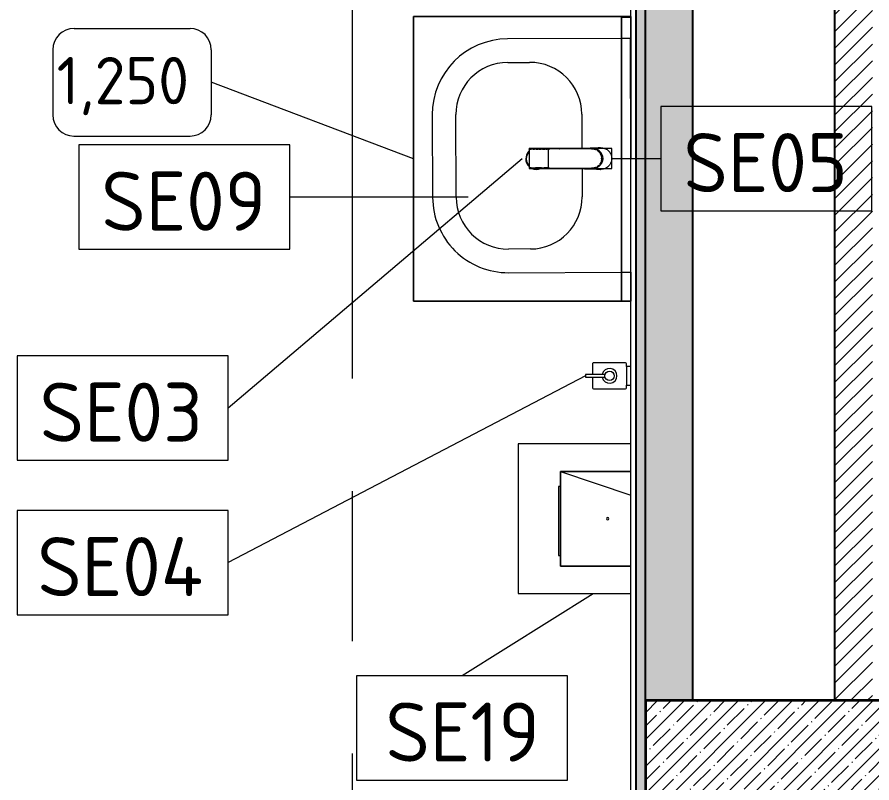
# Model space of a CAD drawing. Header units: millimetres. Extents: x 3991 to 282775, y -8553 to 29560.
# Drawn here: x 14061 to 15871, y 3806 to 5427 of the extents above; entities that cross this region are included whole.
import ezdxf

# ---------------------------------------------------------------- set-up
doc = ezdxf.new("R2010")
doc.units = ezdxf.units.MM
doc.linetypes.add('Осевая', pattern=[1587.5, 317.5, -238.125, 793.75, -238.125])
for name, color, linetype, lineweight, true_color in [('0-1', 7, 'Continuous', 9, 0x4994b4), ('A-DETL-GENF-1', 7, 'Continuous', 9, 0x4994b4), ('A-GENM-1', 7, 'Continuous', 9, 0x4994b4), ('A-WALL-1', 7, 'Continuous', 25, 0x3c3c3c), ('A-WALL-2', 7, 'Continuous', 35, 0x3c3c3c), ('A-WALL-FNSH-1', 7, 'Continuous', 15, 0x3c3c3c), ('P-SANR-FIXT-1', 7, 'Continuous', 15, 0x4994b4)]:
    doc.layers.add(name, color=color, linetype=linetype, lineweight=lineweight, true_color=true_color)
for name, color, linetype, lineweight in [('A-GENM', 7, 'Continuous', 9), ('I-FURN', 7, 'Continuous', 9), ('I-FURN-IDEN', 7, 'Continuous', 9), ('I-WALL', 7, 'Continuous', 9), ('P-SANR-FIXT-IDEN', 7, 'Continuous', 9), ('Оси-2', 7, 'Осевая', 9)]:
    doc.layers.add(name, color=color, linetype=linetype, lineweight=lineweight)
doc.styles.add('GOST Common', font='GOST_Common.ttf', dxfattribs={"height": 100})
doc.styles.add('GOST Common_1', font='GOST_Common.ttf', dxfattribs={"height": 125})

# ---------------------------------------------------------------- blocks, each defined once
blk = doc.blocks.new('GM_Отверстие прямоугольное _в плите_ - Отверстие-V13-Фрагмент 1_6')
at = {"layer": 'A-GENM'}
for p, q in [((-100, -100), (-100, 49)), ((-100, -100), (-50.3, 49)), ((-100, 49), (-100, -100)), ((100, 49), (100, -100)), ((100, -100), (100, 49)), ((100, -100), (-100, -100)), ((-100, -100), (100, -100))]:
    blk.add_line(p, q, dxfattribs=at)
for start, end in [(360, 180), (180, 360)]:
    blk.add_arc((0, 0), 2.5, start, end, dxfattribs=at)
blk = doc.blocks.new('зеркало круглое600д - 1_22д зеркало круглое d600-V17-Фрагмент 1_6')
at = {"layer": 'I-FURN'}
for p, q in [((-300, 20), (-300, 0)), ((-300, 20), (300, 20)), ((-114.8, 20), (-300, 20)), ((-58.5, 20), (-114.8, 20)), ((249.4, 20), (-58.5, 20)), ((300, 20), (249.4, 20)), ((300, 0), (300, 20))]:
    blk.add_line(p, q, dxfattribs=at)
blk = doc.blocks.new('сифон - Для раковины-V21-Фрагмент 1_6')
at = {"layer": 'P-SANR-FIXT-1'}
blk.add_line((200, 40), (200, 0), dxfattribs=at)
for radius, start, end in [(22.5, 100.3246, 111.0164), (21.5, 101.7897, 108), (21.5, 81.6166, 90.6528), (21.5, 72, 75.5722), (22.5, 67.2152, 71.5917), (22.5, 134.338, 180), (22.5, 180, 224.5753), (21.5, 136.6301, 180), (21.5, 180, 223.4006), (22.5, 244.2771, 292.5042), (21.5, 247.6878, 288), (21.5, 289.2478, 293.8296), (22.5, 293.3521, 297.2506)]:
    blk.add_arc((0, 0), radius, start, end, dxfattribs=at)
blk = doc.blocks.new('смеситель для раковины - Default-V22-Фрагмент 1_6')
at = {"layer": '0-1'}
for p, q in [((19.7, 151.6), (-19.8, 151.6)), ((-20.3, 110), (-20.4, 97.4)), ((19.8, 111.8), (-19.8, 111.8)), ((20.4, 97.4), (20.3, 110)), ((-22.8, 3), (-21.8, 15.6)), ((-18.9, 7.6), (-19.6, 9.7)), ((21.8, 15.6), (22.8, 3))]:
    blk.add_line(p, q, dxfattribs=at)
at = {"layer": '0-1', "flags": 128}
for points in [[(-20.7, 150.6), (-20.7, 150.2), (-20.7, 149.2), (-20.7, 148.3), (-20.7, 146.9), (-20.7, 145.4), (-20.8, 134.7), (-21.1, 63.6), (-21.1, 93.2)], [(19.7, 151.6), (20, 151.6), (20.2, 151.6), (20.5, 151.4), (20.6, 151.2), (20.7, 151.1), (20.8, 150.9), (20.8, 150.6)], [(21, 17), (21.2, 25.7), (21, 77.4), (21, 111.4)], [(-21.1, 22.2), (-21.1, 24.2), (-21.1, 63.3), (-21.1, 93.2)], [(-21.8, 15.6), (-21.6, 25.5), (-21.4, 39.3), (-21.2, 64), (-21.1, 88)], [(-20.1, 11.1), (-20.8, 13.2), (-20.9, 15.4)], [(12.1, -0.1), (16.4, 3.8), (19.5, 8.8), (21, 14.5), (21, 16)]]:
    blk.add_lwpolyline(points, dxfattribs=at)
at = {"layer": 'P-SANR-FIXT-1'}
for p, q in [((21, 151.6), (-21, 151.6)), ((-21, 151.6), (-21, -23)), ((21, -23), (21, 151.6)), ((-19.7, 144), (-19.8, 111.8)), ((19.8, 111.8), (19.7, 144)), ((19.9, 143.1), (19.9, 140.7)), ((19.9, 136.7), (19.9, 133.6)), ((19.9, 131), (20, 126.2)), ((20, 115.7), (20, 113.5)), ((20, 111.3), (20, 108.6)), ((-22.9, 0.3), (-22.9, 0.9)), ((22.5, 5), (22.9, 0.9)), ((22.9, 0.9), (22.9, 0.3)), ((-21, -23), (21, -23))]:
    blk.add_line(p, q, dxfattribs=at)
at = {"layer": 'P-SANR-FIXT-1', "flags": 128}
for points in [[(-21.1, 16.9), (-21.1, 42.2), (-21, 67.6), (-20.8, 118.3), (-20.7, 143.7), (-20.7, 149.4), (-20.8, 150.2), (-20.9, 145.3), (-20.9, 138.9), (-21.1, 88.1)], [(21.1, 88.1), (20.9, 138.9), (20.9, 145.3), (20.8, 150.2), (20.7, 149.4), (20.7, 143.7), (20.8, 118.3), (21, 67.6), (21.1, 42.2), (21.1, 16.9)], [(-19.9, 125.8), (-19.9, 133.8), (-19.9, 138.3)], [(-20, 109.4), (-20, 111), (-20, 119.8)], [(20, 123.6), (20, 119.9), (20, 117.9)], [(-15.9, 4.1), (-13.1, 1.6), (-12.1, 0.9)], [(12.1, 0.9), (13.1, 1.6), (15.9, 4.1)], [(22.9, 0.9), (22.7, 3.2), (22.5, 5.6), (22.3, 7.9), (22.1, 10.8), (21.8, 15.2)], [(-9.8, -0.4), (-6.1, -1.8), (-5.1, -2)], [(-2.7, -2.4), (-2.1, -2.5), (2.1, -2.5), (2.7, -2.4)], [(0.6, -3.9), (0.3, -3.9), (0.1, -3.9), (-0.1, -3.9), (-0.3, -3.9), (-0.6, -3.9)], [(5.1, -2), (6.1, -1.8), (9.8, -0.4)]]:
    blk.add_lwpolyline(points, dxfattribs=at)
at = {"layer": 'P-SANR-FIXT-1'}
for centre, major_axis, ratio, start_param, end_param in [((-19.8, 109.7), (-0.5, 0.002), 0.095846, 0.794229, 1.571164), ((19.8, 109.7), (0.5, 0.002), 0.095848, 4.711795, 5.488843), ((0, 17.2), (20.8, 0), 0.98634, 3.038054, 3.090126), ((0, 17.2), (20.8, 0), 0.98634, 0.051466, 0.103539), ((0, 17.2), (20.8, 0), 0.98634, 3.29536, 3.441377), ((0, 17.2), (20.8, 0), 0.98634, 5.983401, 6.129418), ((0, 17.2), (20.8, 0), 0.98634, 4.268583, 4.510817), ((0, 17.2), (18.5, 0), 0.986286, 4.671144, 4.753634), ((0, 17.2), (20.8, 0), 0.98634, 4.913948, 5.156189)]:
    blk.add_ellipse(centre, major_axis=major_axis, ratio=ratio, start_param=start_param, end_param=end_param, dxfattribs=at)
for points, knots in [([(-19.9, 147.4), (-19.9, 148), (-19.8, 149.3), (-19.8, 150.7), (-19.8, 151.5), (-19.8, 151.6), (-19.8, 151.6)], [0.1, 0.1, 0.1, 0.1, 0.2, 0.3, 0.4, 0.4725859, 0.4725859, 0.4725859, 0.4725859]), ([(-19.8, 151.6), (-19.7, 151.6), (-19.7, 151.6), (-19.7, 151.2), (-19.7, 150), (-19.7, 148.3), (-19.7, 146.2), (-19.7, 144.8), (-19.7, 144)], [0.4728347, 0.4728347, 0.4728347, 0.4728347, 0.5, 0.6, 0.7, 0.8, 0.9, 1, 1, 1, 1]), ([(19.7, 144), (19.7, 144.8), (19.7, 146.2), (19.7, 148.3), (19.7, 150), (19.7, 151.2), (19.7, 151.6), (19.7, 151.6), (19.7, 151.6)], [0, 0, 0, 0, 0.1, 0.2, 0.3, 0.4, 0.5, 0.5274121, 0.5274121, 0.5274121, 0.5274121]), ([(19.7, 151.6), (19.8, 151.6), (19.8, 151.5), (19.8, 150.7), (19.8, 149.3), (19.9, 148), (19.9, 147.4)], [0.5275209, 0.5275209, 0.5275209, 0.5275209, 0.6, 0.7, 0.8, 0.9, 0.9, 0.9, 0.9]), ([(-19.8, 111.8), (-19.8, 111.8), (-19.8, 111.7), (-19.8, 110.9), (-19.8, 110.1), (-19.8, 109.7)], [0.4695548, 0.4695548, 0.4695548, 0.4695548, 0.6, 0.8, 1, 1, 1, 1]), ([(19.8, 109.7), (19.8, 110.1), (19.8, 110.9), (19.8, 111.7), (19.8, 111.8), (19.8, 111.8)], [0, 0, 0, 0, 0.2, 0.4, 0.5304748, 0.5304748, 0.5304748, 0.5304748]), ([(-20.4, 97.4), (-20.4, 91.1), (-20.5, 81.8), (-20.6, 69.7), (-20.6, 60), (-20.7, 52.6), (-20.8, 47.4), (-20.8, 45.2), (-20.8, 43.5), (-20.9, 41.8), (-20.9, 39.8), (-20.9, 37.7), (-20.9, 36.2), (-20.9, 35.4), (-21, 34.1), (-21, 32.6), (-21, 31), (-21, 29.7), (-21, 28.6), (-21, 27.7), (-21, 26.8), (-21.1, 25.6), (-21.1, 22.9), (-21.1, 20.4), (-21.1, 18.4)], [0, 0, 0, 0, 0.222222, 0.333333, 0.444444, 0.583333, 0.618056, 0.652778, 0.670139, 0.6875, 0.722222, 0.756944, 0.774306, 0.782986, 0.791667, 0.826389, 0.84375, 0.861111, 0.878472, 0.887153, 0.895833, 0.913194, 0.930556, 1, 1, 1, 1]), ([(21.1, 18.4), (21.1, 19.2), (21.1, 20.8), (21.1, 23.1), (21.1, 25), (21.1, 26.5), (21, 27.6), (21, 28.6), (21, 30), (21, 31.7), (21, 33.4), (21, 34.6), (20.9, 35.2), (20.9, 35.7), (20.9, 36.3), (20.9, 36.9), (20.9, 38.1), (20.9, 39.8), (20.9, 41.4), (20.8, 42.8), (20.8, 44.1), (20.8, 45.8), (20.8, 48.6), (20.7, 53.5), (20.6, 60.7), (20.6, 68.9), (20.5, 76.5), (20.5, 85.7), (20.4, 92.7), (20.4, 97.4)], [0, 0, 0, 0, 0.027778, 0.055556, 0.083333, 0.097222, 0.111111, 0.125, 0.138889, 0.166667, 0.194444, 0.208333, 0.215278, 0.222222, 0.229167, 0.236111, 0.25, 0.277778, 0.305556, 0.319444, 0.333333, 0.361111, 0.388889, 0.444444, 0.555556, 0.666667, 0.75, 0.833333, 1, 1, 1, 1]), ([(-21.1, 88.1), (-21.1, 85.7), (-21.1, 82.2), (-21.1, 77.5), (-21.2, 73.9), (-21.2, 70.4), (-21.2, 66.8), (-21.2, 63.9), (-21.2, 61.5), (-21.2, 59.8), (-21.2, 58), (-21.2, 55.7), (-21.3, 52.8), (-21.3, 49.3), (-21.3, 46), (-21.3, 42.6), (-21.4, 39.4), (-21.4, 36.2), (-21.5, 32.2), (-21.5, 27.5), (-21.7, 20.9), (-21.8, 17.2), (-21.8, 15.2)], [0, 0, 0, 0, 0.083333, 0.125, 0.166667, 0.208333, 0.25, 0.291667, 0.3125, 0.333333, 0.354167, 0.375, 0.416667, 0.458333, 0.5, 0.541667, 0.583333, 0.625, 0.666667, 0.75, 0.833333, 1, 1, 1, 1]), ([(20.4, 88.2), (20.4, 88.1), (20.5, 88), (20.6, 87.8), (20.7, 87.5), (20.7, 87.4), (20.7, 87.3)], [0.19375, 0.19375, 0.19375, 0.19375, 0.25, 0.3, 0.35, 0.4, 0.4, 0.4, 0.4]), ([(21.8, 15.2), (21.8, 16.4), (21.7, 19.4), (21.6, 24.2), (21.5, 28.2), (21.5, 30.6), (21.5, 32.4), (21.4, 34.1), (21.4, 35.8), (21.4, 37.3), (21.4, 38.7), (21.4, 39.8), (21.4, 41), (21.3, 42.6), (21.3, 44.7), (21.3, 47.5), (21.3, 50.9), (21.2, 55.1), (21.2, 60), (21.2, 65.1), (21.2, 69.9), (21.2, 74.5), (21.1, 80.6), (21.1, 85.1), (21.1, 88.1)], [0, 0, 0, 0, 0.142857, 0.285714, 0.357143, 0.392857, 0.428571, 0.464286, 0.5, 0.535714, 0.553571, 0.571429, 0.589286, 0.607143, 0.642857, 0.678571, 0.714286, 0.75, 0.785714, 0.821429, 0.857143, 0.892857, 0.928571, 1, 1, 1, 1]), ([(-18.3, 9.9), (-18.8, 10.8), (-20.1, 14), (-20.7, 17.5), (-20.7, 19.9)], [-0.157337, -0.157337, -0.157337, -0.157337, -0.1111111, 0, 0, 0, 0]), ([(20.7, 19.9), (20.7, 17.5), (20.1, 14), (18.8, 10.8), (18.3, 9.9)], [-1, -1, -1, -1, -0.8888889, -0.8424724, -0.8424724, -0.8424724, -0.8424724]), ([(-21.8, 15.2), (-21.9, 13.9), (-22, 12.1), (-22.1, 10.1), (-22.2, 8.7), (-22.3, 7.5), (-22.4, 6.6), (-22.5, 5.7), (-22.6, 4.8), (-22.7, 3.8), (-22.8, 2.5), (-22.9, 1.5), (-22.9, 0.9)], [0, 0, 0, 0, 0.166667, 0.25, 0.333333, 0.416667, 0.5, 0.583333, 0.666667, 0.75, 0.833333, 1, 1, 1, 1]), ([(22.9, 0.3), (22.9, -2.5), (22.3, -6.4), (20, -11.4), (17.7, -14.7), (14.9, -17.6), (11.6, -20), (7.9, -21.7), (4.5, -22.6), (1.5, -23), (-1.9, -23), (-6, -22.4), (-10, -20.8), (-12.8, -19.1), (-14.8, -17.5), (-16.7, -15.8), (-18.8, -13.3), (-21.9, -8.1), (-22.9, -3.2), (-22.9, 0.3)], [0, 0, 0, 0, 0.111111, 0.166667, 0.222222, 0.277778, 0.333333, 0.388889, 0.444444, 0.479167, 0.513889, 0.583333, 0.652778, 0.6875, 0.722222, 0.756944, 0.791667, 0.861111, 1, 1, 1, 1]), ([(-16.4, 3.7), (-16.6, 4.1), (-17.6, 5.3), (-18.7, 7.1), (-19.6, 9), (-20.1, 10.6), (-20.6, 12.1), (-21, 14.3), (-21.1, 15.9), (-21.1, 16.9)], [0.5566569, 0.5566569, 0.5566569, 0.5566569, 0.6, 0.7, 0.75, 0.8, 0.85, 0.9, 1, 1, 1, 1]), ([(-21.1, 16.4), (-21.1, 14.3), (-20.4, 11.1), (-18.7, 7.6), (-17.5, 5.8), (-16.4, 4.5), (-15.2, 3.2), (-13.9, 2.1), (-12.5, 1), (-10.9, 0.1), (-9.2, -0.7), (-6.9, -1.7), (-3.8, -2.5), (0, -2.8), (3.8, -2.5), (6.9, -1.7), (9, -0.9), (10.1, -0.3), (10.9, 0.1), (11.7, 0.5), (12.7, 1.2), (13.9, 2), (15, 3), (15.8, 3.8), (16.4, 4.5), (17, 5.2), (17.7, 6.2), (18.6, 7.6), (19.3, 9), (19.7, 9.9), (19.9, 10.5), (20, 10.7), (20, 10.9)], [0, 0, 0, 0, 0.1111111, 0.1666667, 0.1944444, 0.2222222, 0.25, 0.2777778, 0.3055556, 0.3333333, 0.3611111, 0.3888889, 0.4444444, 0.5, 0.5555556, 0.6111111, 0.6388889, 0.6527778, 0.6666667, 0.6805556, 0.6944444, 0.7222222, 0.75, 0.7638889, 0.7777778, 0.7916667, 0.8055556, 0.8333333, 0.8611111, 0.875, 0.8819444, 0.8888889, 0.8888889, 0.8888889, 0.8888889]), ([(-19.3, 9.3), (-19.1, 8.7), (-18.5, 7.4), (-17.6, 6.2), (-17.1, 5.5)], [0.2222222, 0.2222222, 0.2222222, 0.2222222, 0.4444444, 0.7777778, 0.7777778, 0.7777778, 0.7777778]), ([(-13.9, 4), (-14.7, 4.7), (-15.8, 6), (-16.9, 7.4), (-17.2, 8)], [-0.26859689, -0.26859689, -0.26859689, -0.26859689, -0.22222222, -0.18982564, -0.18982564, -0.18982564, -0.18982564]), ([(-10, -1.5), (-10.9, -1), (-12.8, 0.2), (-14.5, 1.7), (-15.3, 2.6), (-15.4, 2.7)], [0.3, 0.3, 0.3, 0.3, 0.4, 0.5, 0.5124698, 0.5124698, 0.5124698, 0.5124698]), ([(-7.8, 0), (-8.7, 0.4), (-10.3, 1.2), (-11.7, 2.2), (-12.3, 2.7)], [-0.37982072, -0.37982072, -0.37982072, -0.37982072, -0.33333333, -0.30027801, -0.30027801, -0.30027801, -0.30027801]), ([(17.3, 8), (16.9, 7.4), (15, 4.8), (10.7, 1.1), (3.8, -1.6), (-2, -1.6), (-5.1, -0.9), (-5.8, -0.7)], [-0.8101744, -0.8101744, -0.8101744, -0.8101744, -0.7777778, -0.6666667, -0.5555556, -0.4444444, -0.4109505, -0.4109505, -0.4109505, -0.4109505]), ([(20.9, 14), (20.9, 13.9), (20.7, 12.8), (20.2, 10.6), (19, 7.6), (16.7, 3.9), (12.9, 0), (8, -2.6), (4.7, -3.4), (3.5, -3.6)], [0.0919533, 0.0919533, 0.0919533, 0.0919533, 0.1, 0.2, 0.3, 0.4, 0.6, 0.8, 0.9091362, 0.9091362, 0.9091362, 0.9091362]), ([(17.1, 5.5), (17.5, 6), (18.6, 7.6), (19.5, 9.4), (19.9, 10.7)], [0.2222222, 0.2222222, 0.2222222, 0.2222222, 0.4444444, 0.9768048, 0.9768048, 0.9768048, 0.9768048]), ([(20.1, 11.1), (20.1, 11.1), (20.2, 11.3), (20.3, 11.7), (20.6, 12.6), (20.8, 13.8), (21, 15.1), (21.1, 16), (21.1, 16.4)], [0.8929461, 0.8929461, 0.8929461, 0.8929461, 0.8958333, 0.9027778, 0.9166667, 0.9444444, 0.9722222, 1, 1, 1, 1]), ([(20.2, 11.7), (20.3, 12), (20.6, 12.9), (20.7, 13.9), (20.8, 14.6)], [0.2222222, 0.2222222, 0.2222222, 0.2222222, 0.4444444, 1, 1, 1, 1]), ([(-0.6, -3.9), (-1.6, -3.9), (-3.8, -3.7), (-6.8, -2.9), (-8.7, -2.1), (-9.5, -1.7)], [0, 0, 0, 0, 0.1, 0.2, 0.2837623, 0.2837623, 0.2837623, 0.2837623]), ([(-0.6, -3.9), (-0.6, -3.9), (-0.6, -3.7), (-0.6, -3.5), (-0.6, -3.3), (-0.6, -3.2)], [0, 0, 0, 0, 0.3636364, 0.5454545, 0.7272727, 0.7272727, 0.7272727, 0.7272727]), ([(0.6, -3.9), (0.6, -3.9), (0.6, -3.7), (0.6, -3.5), (0.6, -3.3), (0.6, -3.2)], [0, 0, 0, 0, 0.3636364, 0.5454545, 0.7272727, 0.7272727, 0.7272727, 0.7272727])]:
    blk.add_open_spline(points, degree=3, knots=knots, dxfattribs=at)
for points in [[(-19.8, 111.8), (-19.8, 111.8), (-19.8, 111.8), (-19.8, 111.8)], [(-19.8, 110), (-19.8, 110.3), (-19.8, 110.6), (-19.8, 110.9)], [(19.8, 111.8), (19.8, 111.8), (19.8, 111.8), (19.8, 111.8)], [(19.8, 110.9), (19.8, 110.6), (19.8, 110.3), (19.8, 110)], [(-20.5, 88.2), (-20.6, 88.2), (-20.7, 88.2), (-20.8, 88.2)], [(-22.9, 0.9), (-22.9, 2.2), (-22.8, 3.6), (-22.6, 4.9)], [(-20.8, 14.6), (-20.7, 14.1), (-20.6, 13.1), (-20.4, 12.1), (-20.2, 11.6)], [(2.5, -3.8), (1.8, -3.9), (1.2, -3.9), (0.6, -3.9)]]:
    blk.add_open_spline(points, degree=3, dxfattribs=at)
blk = doc.blocks.new('TOY_Диспансер мыло - Дозатор Elegance new 11654 019001 хром-30593950-Фрагмент 1_6')
at = {"layer": 'A-GENM-1'}
for p, q in [((127.9, 101.6), (122.2, 101.6)), ((122.2, 101.6), (122.2, 86.7)), ((127.9, 86.7), (127.9, 101.6)), ((97.5, 84.7), (97.5, 17)), ((122.2, 86.7), (99.5, 86.7)), ((122.2, 86.7), (102.9, 86.7)), ((122.2, 87.7), (122.2, 60.3)), ((127.9, 60.3), (127.9, 87.7)), ((146.9, 86.7), (127.9, 86.7)), ((150.5, 86.7), (127.9, 86.7)), ((152.5, 17), (152.5, 84.7)), ((99.5, 15), (105, 15)), ((145, 15), (105, 15)), ((105, 15), (105, 5.5)), ((145, 5.5), (145, 15)), ((145, 15), (150.5, 15))]:
    blk.add_line(p, q, dxfattribs=at)
blk.add_circle((125, 50.7), 10, dxfattribs=at)
for centre, radius, start, end in [((99.5, 84.7), 2, 90, 180), ((150.5, 84.7), 2, 360, 90), ((125, 50.7), 15.7, 100.4353, 79.365), ((99.5, 17), 2, 180, 270), ((150.5, 17), 2, 270, 360)]:
    blk.add_arc(centre, radius, start, end, dxfattribs=at)
blk = doc.blocks.new('Plumbing_Drainage_hansgrohe_56248XXX-RainDrain-Point-Complete-set-po - 800 Stainless Steel Optic-30807005-Фрагмент 1_6')
at = {"layer": 'A-DETL-GENF-1'}
for p, q in [((80, 158.5), (-158.5, 158.5)), ((-158.5, 158.5), (-158.5, -158.5)), ((-69, 68), (-73, 68)), ((-73, 68), (-73, -78)), ((-69, 64.7), (-69.7, 64.7)), ((-69.7, 64.7), (-69.7, -74.7)), ((-73, -78), (-69, -78)), ((-69.7, -74.7), (-69, -74.7)), ((-158.5, -158.5), (80, -158.5))]:
    blk.add_line(p, q, dxfattribs=at)
blk = doc.blocks.new('Мебель_универсальная - 1_250-31404934-Фрагмент 1_6')
at = {"layer": 'I-FURN'}
for p, q in [((-298.9, 230), (-301, 230)), ((-301, 230), (-301, -230)), ((-301, -230), (-301, 230)), ((-301, 230), (-298.9, 230)), ((-202.7, 230), (-298.9, 230)), ((-298.9, 230), (-40, 230)), ((240, 230), (301, 230)), ((301, 210), (301, 229.7)), ((301, 229.7), (301, 210)), ((301, -230), (301, 210)), ((301, 210), (301, -230)), ((-301, -230), (301, -230)), ((301, -230), (-301, -230))]:
    blk.add_line(p, q, dxfattribs=at)
blk = doc.blocks.new('Раковина SE09 - гибкая подводка_ 640х550х165 PN6_3_ ХВ_ГВ накидная гайка BP DN15_ К-гл_кон_ П DN 50-V31-Фрагмент 1_6')
at = {"layer": 'P-SANR-FIXT-1'}
for p, q in [((0, 0), (-255, 0)), ((-255, 0), (-255, -19)), ((240, -21), (240, -1)), ((-255, -19), (-255, -260)), ((240, -260), (240, -21)), ((-95, -103.6), (-22.3, -103.6)), ((19.6, -103.6), (20.2, -103.6)), ((20.4, -103.6), (80, -103.6)), ((-205, -260), (-205, -213.6)), ((190, -213.6), (190, -260)), ((80, -370), (-95, -370)), ((-95, -420), (80, -420))]:
    blk.add_line(p, q, dxfattribs=at)
for centre, radius, start, end in [((-95, -213.6), 110, 90, 180), ((80, -213.6), 110, 0, 90), ((-95, -260), 160, 180, 270), ((-95, -260), 110, 180, 270), ((80, -260), 160, 270, 0), ((80, -260), 110, 270, 0)]:
    blk.add_arc(centre, radius, start, end, dxfattribs=at)
blk = doc.blocks.new('М_сантехническая_рамка1 - В рамке-30590747-Фрагмент 1_6')
at = {"layer": 'P-SANR-FIXT-IDEN'}
for p, q in [((4.293, 2.24), (-4.639, 2.24)), ((-4.639, 2.24), (-4.639, -2.178)), ((4.293, -2.178), (4.293, 2.24)), ((-4.639, -2.178), (4.293, -2.178))]:
    blk.add_line(p, q, dxfattribs=at)
blk = doc.blocks.new('Марка_Мебель - В прямоуг_Balcon_Марка-25523697-Фрагмент 1_6')
at = {"layer": 'I-FURN-IDEN'}
for p, q in [((-2.455, 2.278), (2.455, 2.278)), ((-3.355, 1.378), (-3.355, -1.384)), ((3.355, 1.378), (3.355, -1.378)), ((-2.461, -2.278), (2.455, -2.278))]:
    blk.add_line(p, q, dxfattribs=at)
for centre, radius, start, end in [((-2.455, 1.378), 0.9, 90, 180), ((2.455, 1.378), 0.9, 0, 90), ((-2.461, -1.384), 0.893, 180, 270), ((2.455, -1.378), 0.9, 270, 0)]:
    blk.add_arc(centre, radius, start, end, dxfattribs=at)

msp = doc.modelspace()

# ---------------------------------------------------------------- hatches: boundary and pattern name
at = {"layer": 'I-WALL'}
h = msp.add_hatch(dxfattribs=at)
h.set_pattern_fill('FP_13', color=256, style=0, pattern_type=2)
h.set_pattern_definition([(0, (-51688.461, 0), (60.96, 15.24), [5.029, -40.691, 5.029, -40.691, -243.84]), (0, (-51688.461, 0), (60.96, 15.24), [-91.44, 5.029, -86.411, 5.029, -40.691, -106.68]), (0, (-51688.461, 0), (60.96, 15.24), [-228.6, 5.029, -25.451, 5.029, -71.171]), (120, (-51665.601, 7.62), (-43.678227, 45.1729086), [5.029, -40.691, 5.029, -40.691, -243.84]), (120, (-51665.601, 7.62), (-43.678227, 45.1729086), [-91.44, 5.029, -86.411, 5.029, -40.691, -106.68]), (120, (-51665.601, 7.62), (-43.678227, 45.1729086), [-228.6, 5.029, -25.451, 5.029, -71.171]), (240, (-51657.981, 38.1), (-17.281773, -60.4129086), [5.029, -40.691, 5.029, -40.691, -243.84]), (240, (-51657.981, 38.1), (-17.281773, -60.4129086), [-91.44, 5.029, -86.411, 5.029, -40.691, -106.68]), (240, (-51657.981, 38.1), (-17.281773, -60.4129086), [-228.6, 5.029, -25.451, 5.029, -71.171])])
h.paths.add_polyline_path([(15371.5, 3760), (15391.5, 3760), (15391.5, 7680), (15371.5, 7680), (15371.5, 3908.3)])
h = msp.add_hatch(dxfattribs=at)
h.set_pattern_fill('FP_15', color=256, style=0, pattern_type=2)
h.set_pattern_definition([(135, (-51688.46, 0), (-37.717076, -37.717076), [53.34, -8.89, 1.778, -8.89]), (135, (-51688.46, 37.694), (-37.717076, -37.717076), []), (50, (-51688.46, 0), (63.763904, -5.57885), [6.667, -73.342]), (355, (-51688.46, 0), (-12.334876, 66.869514), [5.334, -58.674]), (100.451, (-51683.15, -0.465), (51.43036, 61.29098), [5.667, -62.332]), (46.184, (-51688.46, 17.78), (94.87722, -14.71484), [10.001, -110.014]), (96.636, (-51680.56, 16.55), (83.09115, 86.5993), [8.5, -93.497]), (351.184, (-51688.46, 17.78), (83.09204, 86.59928), [8.001, -88.011]), (21, (-51679.57, 13.335), (53.064487, -35.792726), [6.667, -73.342]), (326, (-51679.57, 13.335), (21.63066, 64.46546), [5.334, -58.674]), (71.451, (-51675.15, 10.35), (74.69646, 28.672367), [5.667, -62.332]), (37.5, (-51688.461, 0), (1.080413, 29.594271), [1.676, -56.286, 1.676, -57.887, -58.896]), (37.5, (-51688.461, 0), (1.080413, 29.594271), [-117.526, 1.676, -57.22]), (7.5, (-51688.46, 0), (23.386368, 35.063507), [1.676, -32.283, 1.676, -54.953, -22.447]), (7.5, (-51688.46, 0), (23.386368, 35.063507), [-90.589, 1.676, -20.771]), (327.5, (-51708.286, 0), (47.456567, -2.005468), [1.676, -20.549, 1.676, -67.666, -92.011]), (327.5, (-51708.286, 0), (47.456567, -2.005468), [-91.567, 1.676, -90.335]), (317.5, (-51717.176, 0), (51.844948, 8.89904), [1.676, -27.216, 1.676, -44.374, -65.341]), (317.5, (-51717.176, 0), (51.844948, 8.89904), [-74.943, 1.676, -63.665])])
h.paths.add_polyline_path([(15391.5, 3980), (15491.5, 3980), (15491.5, 7680), (15391.5, 7680), (15391.5, 4111.4)])
h = msp.add_hatch(dxfattribs=at)
h.set_pattern_fill('FP_1', color=256, style=0, pattern_type=2)
h.set_pattern_definition([(45, (-51688.461, 0), (-17.6776695, 17.6776695), [])])
h.paths.add_polyline_path([(15791.5, 3980), (15871.5, 3980), (15871.5, 7680), (15791.5, 7680), (15791.5, 4720.5)])
h = msp.add_hatch(dxfattribs=at)
h.set_pattern_fill('FP_4', color=256, style=0, pattern_type=2)
h.set_pattern_definition([(45, (-51688.46, 0), (-28.51196, 28.51196), []), (45, (-51659.95, 0), (-28.51196, 28.51196), [50.403, -10.081, 1.676, -8.404])])
h.paths.add_polyline_path([(18147, 3760), (18731.5, 3760), (18731.5, 3980), (15391.5, 3980), (15391.5, 3760), (17456.5, 3760)])

# ---------------------------------------------------------------- linework, layer by layer
at = {"layer": 'A-WALL-1'}
for p, q in [((15391.5, 3980), (15391.5, 7680)), ((15491.5, 3980), (15491.5, 7680)), ((15791.5, 7680), (15791.5, 3980)), ((15371.5, 3740), (15371.5, 7660))]:
    msp.add_line(p, q, dxfattribs=at)
at = {"layer": 'A-WALL-2'}
for p, q in [((18731.5, 3980), (15391.5, 3980)), ((15391.5, 3980), (15391.5, 3760))]:
    msp.add_line(p, q, dxfattribs=at)
at = {"layer": 'A-WALL-FNSH-1'}
msp.add_line((15370.5, 7659), (15370.5, 3739), dxfattribs=at)
at = {"layer": 'I-FURN-IDEN'}
msp.add_line((14900.5, 5126.9), (14472.4, 5289), dxfattribs=at)
at = {"layer": 'I-WALL'}
msp.add_line((15360.5, 3729), (15360.5, 7649), dxfattribs=at)
at = {"layer": 'P-SANR-FIXT-IDEN'}
for p, q in [((15130.5, 5126.9), (14508, 4599.3)), ((15319.9, 5127.5), (15423.9, 5127.5)), ((15016, 5045.8), (14638.4, 5045.8)), ((15264.5, 4667.5), (14508, 4272.3)), ((15280.4, 4206.2), (15003.2, 4032.7))]:
    msp.add_line(p, q, dxfattribs=at)
at = {"layer": 'Оси-2'}
msp.add_line((14771.5, -656.3), (14771.5, 6817.9), dxfattribs=at)

# ---------------------------------------------------------------- block references
at = {"layer": 'A-GENM', "rotation": 270}
msp.add_blockref('GM_Отверстие прямоугольное _в плите_ - Отверстие-V13-Фрагмент 1_6', (15311.5, 4365), dxfattribs=at)
at = {"layer": 'I-FURN'}
for name, p, rotation in [('Мебель_универсальная - 1_250-31404934-Фрагмент 1_6', (15130.5, 5126.9), 269.9999999999999), ('зеркало круглое600д - 1_22д зеркало круглое d600-V17-Фрагмент 1_6', (15360.5, 5125.9), 90.00000000000006)]:
    msp.add_blockref(name, p, dxfattribs=dict(at, rotation=rotation))
at = {"layer": 'I-FURN-IDEN', "xscale": 49.99999999999998, "yscale": 49.99999999999998, "zscale": 49.99999999999998}
msp.add_blockref('Марка_Мебель - В прямоуг_Balcon_Марка-25523697-Фрагмент 1_6', (14304.6, 5289), dxfattribs=at)
at = {"layer": 'P-SANR-FIXT-1'}
for name, p, rotation in [('Раковина SE09 - гибкая подводка_ 640х550х165 PN6_3_ ХВ_ГВ накидная гайка BP DN15_ К-гл_кон_ П DN 50-V31-Фрагмент 1_6', (15360.5, 5126.9), 270.2346573257844), ('смеситель для раковины - Default-V22-Фрагмент 1_6', (15296.9, 5127.5), 89.99999999999912), ('TOY_Диспансер мыло - Дозатор Elegance new 11654 019001 хром-30593950-Фрагмент 1_6', (15366, 4542.5), 89.99999999999987)]:
    msp.add_blockref(name, p, dxfattribs=dict(at, rotation=rotation))
for name, p in [('сифон - Для раковины-V21-Фрагмент 1_6', (15160.5, 5126.9)), ('Plumbing_Drainage_hansgrohe_56248XXX-RainDrain-Point-Complete-set-po - 800 Stainless Steel Optic-30807005-Фрагмент 1_6', (15280.5, 4365))]:
    msp.add_blockref(name, p, dxfattribs=at)
at = {"layer": 'P-SANR-FIXT-IDEN', "xscale": 49.99999999999998, "yscale": 49.99999999999998, "zscale": 49.99999999999998}
for p in [(15655.9, 5125.9), (14423.8, 5044.3), (14293.3, 4597.7), (14293.3, 4270.8), (15011.9, 3920.7)]:
    msp.add_blockref('М_сантехническая_рамка1 - В рамке-30590747-Фрагмент 1_6', p, dxfattribs=at)

# ---------------------------------------------------------------- texts
at = {"layer": 'I-FURN-IDEN', "insert": (14145.1, 5342.5), "char_height": 100, "width": 368.776, "attachment_point": 1, "style": 'GOST Common'}
msp.add_mtext('1,250', dxfattribs=at)
at = {"layer": 'P-SANR-FIXT-IDEN', "char_height": 125, "attachment_point": 1, "style": 'GOST Common_1'}
for s, insert, width in [('SE05', (15471.6, 5181.4), 444.937), ('SE09', (14239.5, 5099.7), 444.937), ('SE03', (14109, 4653.1), 444.937), ('SE04', (14104, 4326.2), 456.962), ('SE19', (14840.9, 3976.1), 412.869)]:
    msp.add_mtext(s, dxfattribs=dict(at, insert=insert, width=width))

doc.saveas('drawing.dxf')
